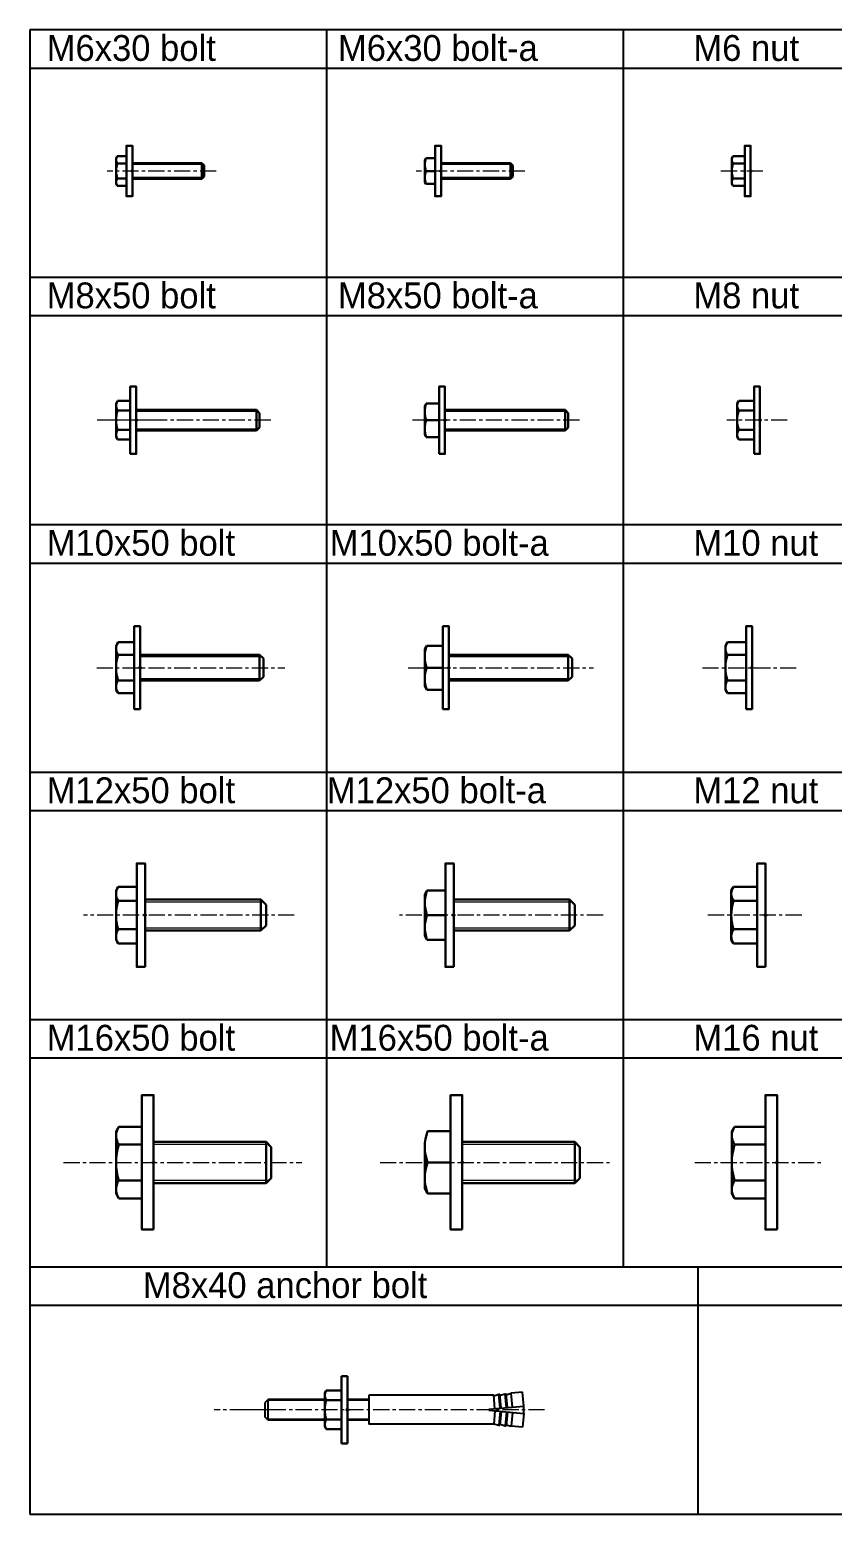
# Model space of a CAD drawing. Header units: millimetres. Extents: x 0 to 1806, y -17 to 574.
# Drawn here: x 0 to 310, y 0 to 574 of the extents above; entities that cross this region are included whole.
import ezdxf

# ---------------------------------------------------------------- set-up
doc = ezdxf.new("R2010")
doc.units = ezdxf.units.MM
doc.header["$LTSCALE"] = 5
doc.linetypes.add('CENTER', pattern=[2, 1.25, -0.25, 0.25, -0.25])
doc.layers.add('bolt', color=6, linetype='Continuous', lineweight=30)
doc.layers.add('bolt-1', color=3, linetype='Continuous', lineweight=9)
for name, color, linetype in [('note', 3, 'Continuous'), ('sunpou', 3, 'Continuous'), ('zuwaku', 7, 'Continuous')]:
    doc.layers.add(name, color=color, linetype=linetype)

# ---------------------------------------------------------------- blocks, each defined once
blk = doc.blocks.new('m6 b')
at = {"layer": 'bolt'}
for p, q in [((-6.3, 5.01), (-5.87, 5.79)), ((-5.87, 5.79), (-2.3, 5.79)), ((-6.3, 5.01), (-6.3, 0.01)), ((-6.3, -4.99), (-6.3, 0.01)), ((-5.87, 2.89), (-2.3, 2.89)), ((-2.3, -5.64), (-2.3, 5.64)), ((-2.3, 5.64), (-2.3, -5.64)), ((0, 3), (26.8, 3)), ((26.8, 3), (27.7, 2.1)), ((26.8, 3), (26.8, -3)), ((27.7, 2.1), (27.7, -2.1)), ((-6.3, -4.99), (-5.87, -5.76)), ((-5.87, -2.86), (-2.3, -2.86)), ((0, -3), (26.8, -3)), ((26.8, -3), (27.7, -2.1)), ((-5.87, -5.76), (-2.3, -5.76))]:
    blk.add_line(p, q, dxfattribs=at)
blk.add_lwpolyline([(-2.3, 0), (-2.3, 9.75), (0, 9.75), (0, -9.75), (-2.3, -9.75)], close=True, dxfattribs=at)
blk.add_circle((0, 0), 0.35, dxfattribs=at)
for centre, radius, start, end in [((-3.66, 4.34), 2.64, 146.72752, 213.27248), ((3.46, 0.01), 9.76, 162.86977, 197.13023), ((-3.66, -4.31), 2.64, 146.72942, 213.27058)]:
    blk.add_arc(centre, radius, start, end, dxfattribs=at)
at = {"layer": 'bolt-1', "color": 3, "linetype": 'CENTER'}
blk.add_line((32.41, 0), (-9.69, 0), dxfattribs=at)
at = {"layer": 'bolt-1', "color": 2}
for p, q in [((27.25, 2.55), (0, 2.55)), ((27.25, -2.55), (0, -2.55))]:
    blk.add_line(p, q, dxfattribs=at)
blk = doc.blocks.new('m6 n')
at = {"layer": 'bolt'}
for p, q in [((-7.3, 5), (-6.87, 5.77)), ((-6.87, 5.77), (-2.3, 5.77)), ((-7.3, 5), (-7.3, 0)), ((-7.3, -5), (-7.3, 0)), ((-6.87, 2.88), (-2.3, 2.88)), ((-2.3, 5.62), (-2.3, -5.65)), ((-2.3, -5.65), (-2.3, 5.62)), ((-7.3, -5), (-6.87, -5.77)), ((-6.87, -2.88), (-2.3, -2.88)), ((-6.87, -5.77), (-2.3, -5.77))]:
    blk.add_line(p, q, dxfattribs=at)
blk.add_lwpolyline([(-2.3, 0), (-2.3, 9.75), (0, 9.75), (0, -9.75), (-2.3, -9.75)], close=True, dxfattribs=at)
blk.add_circle((0, 0), 0.35, dxfattribs=at)
for centre, radius, start, end in [((-4.66, 4.32), 2.64, 146.72752, 213.27248), ((2.46, 0), 9.76, 162.86977, 197.13023), ((-4.66, -4.32), 2.64, 146.72942, 213.27058)]:
    blk.add_arc(centre, radius, start, end, dxfattribs=at)
at = {"layer": 'bolt-1', "color": 3, "linetype": 'CENTER'}
blk.add_line((4.78, 0), (-11.69, 0), dxfattribs=at)
blk = doc.blocks.new('m8 b')
at = {"layer": 'bolt'}
for p, q in [((-7.8, 6.5), (-7.22, 7.5)), ((-7.8, 5.62), (-7.8, 6.5)), ((-7.22, 7.5), (-2.3, 7.5)), ((-2.3, 7.5), (-2.3, -7.5)), ((-7.8, -5.63), (-7.8, 5.62)), ((-7.22, 3.75), (-2.3, 3.75)), ((0, 4), (46.5, 4)), ((46.5, 4), (47.7, 2.8)), ((46.5, 4), (46.5, -4)), ((47.7, 2.8), (47.7, -2.8)), ((-7.8, -5.63), (-7.8, -6.5)), ((-7.8, -5.63), (-7.8, -6.5)), ((-7.22, -3.75), (-2.3, -3.75)), ((0, -4), (46.5, -4)), ((46.5, -4), (47.7, -2.8)), ((-7.8, -6.5), (-7.22, -7.5)), ((-7.22, -7.5), (-2.3, -7.5))]:
    blk.add_line(p, q, dxfattribs=at)
blk.add_lwpolyline([(-2.3, -13), (0, -13), (0, 0), (0, 13), (-2.3, 13), (-2.3, 0)], close=True, dxfattribs=at)
blk.add_circle((0, 0), 0.35, dxfattribs=at)
for centre, radius, start, end in [((-4.47, 5.63), 3.33, 145.74681, 214.25319), ((4.69, 0), 12.49, 162.50768, 197.49232), ((-4.47, -5.63), 3.33, 145.74681, 214.25319)]:
    blk.add_arc(centre, radius, start, end, dxfattribs=at)
at = {"layer": 'bolt-1', "linetype": 'CENTER'}
blk.add_line((7.23, 0), (-15.1, 0), dxfattribs=at)
at = {"layer": 'bolt-1', "color": 3, "linetype": 'CENTER'}
blk.add_line((51.99, 0), (-13.49, 0), dxfattribs=at)
at = {"layer": 'bolt-1', "color": 2}
for p, q in [((47.1, 3.4), (0, 3.4)), ((47.1, -3.4), (0, -3.4))]:
    blk.add_line(p, q, dxfattribs=at)
blk = doc.blocks.new('m8 n')
at = {"layer": 'bolt'}
for p, q in [((-8.8, 6.5), (-8.22, 7.5)), ((-8.8, 5.62), (-8.8, 6.5)), ((-8.22, 7.5), (-2.3, 7.5)), ((-2.3, 7.5), (-2.3, -7.5)), ((-8.8, -5.63), (-8.8, 5.62)), ((-8.22, 3.75), (-2.3, 3.75)), ((-8.8, -5.63), (-8.8, -6.5)), ((-8.8, -5.63), (-8.8, -6.5)), ((-8.22, -3.75), (-2.3, -3.75)), ((-8.8, -6.5), (-8.22, -7.5)), ((-8.22, -7.5), (-2.3, -7.5))]:
    blk.add_line(p, q, dxfattribs=at)
blk.add_lwpolyline([(-2.3, -13), (0, -13), (0, 0), (0, 13), (-2.3, 13), (-2.3, 0)], close=True, dxfattribs=at)
blk.add_circle((0, 0), 0.35, dxfattribs=at)
for centre, radius, start, end in [((-5.47, 5.63), 3.33, 145.74681, 214.25319), ((3.69, 0), 12.49, 162.50768, 197.49232), ((-5.47, -5.63), 3.33, 145.74681, 214.25319)]:
    blk.add_arc(centre, radius, start, end, dxfattribs=at)
at = {"layer": 'bolt-1', "linetype": 'CENTER'}
blk.add_line((10.55, 0), (-12.77, 0), dxfattribs=at)
blk = doc.blocks.new('m10 b')
at = {"layer": 'bolt'}
for p, q in [((-9.3, 8.5), (-8.54, 9.81)), ((-9.3, 0), (-9.3, 8.5)), ((-2.3, 9.81), (-8.54, 9.81)), ((-2.3, 9.9), (-2.3, 0.1)), ((-9.3, 0), (-9.3, -8.5)), ((-8.54, 4.91), (-2.3, 4.91)), ((-2.3, -9.7), (-2.3, 0.1)), ((46.2, 5), (0, 5)), ((46.2, 5), (47.7, 3.5)), ((46.2, 5), (46.2, 0.06)), ((47.7, 3.5), (47.7, 0)), ((47.7, -3.5), (47.7, 0)), ((-8.54, -4.91), (-2.3, -4.91)), ((46.2, -5), (0, -5)), ((46.2, -5), (46.2, -0.06)), ((46.2, -5), (47.7, -3.5)), ((-9.3, -8.5), (-8.54, -9.81)), ((-2.3, -9.81), (-8.54, -9.81))]:
    blk.add_line(p, q, dxfattribs=at)
blk.add_lwpolyline([(-2.3, -16), (-2.3, 0), (-2.3, 16), (0, 16), (0, 0), (0, -16)], close=True, dxfattribs=at)
blk.add_circle((0, 0), 0.35, dxfattribs=at)
for centre, radius, start, end in [((-4.96, 7.36), 4.34, 145.61575, 214.38425), ((6.94, 0), 16.24, 162.41205, 197.58795), ((-4.96, -7.36), 4.34, 145.61575, 214.38425)]:
    blk.add_arc(centre, radius, start, end, dxfattribs=at)
at = {"layer": 'bolt-1', "linetype": 'CENTER'}
blk.add_line((-16.79, 0), (55.94, 0), dxfattribs=at)
at = {"layer": 'bolt-1', "color": 2}
for p, q in [((46.95, 4.25), (0, 4.25)), ((46.95, -4.25), (0, -4.25))]:
    blk.add_line(p, q, dxfattribs=at)
blk = doc.blocks.new('m10 n')
at = {"layer": 'bolt'}
for p, q in [((-10.3, 8.5), (-9.54, 9.81)), ((-10.3, 0), (-10.3, 8.5)), ((-2.3, 9.81), (-9.54, 9.81)), ((-2.3, 9.9), (-2.3, 0.1)), ((-10.3, 0), (-10.3, -8.5)), ((-9.54, 4.91), (-2.3, 4.91)), ((-2.3, -9.7), (-2.3, 0.1)), ((-9.54, -4.91), (-2.3, -4.91)), ((-10.3, -8.5), (-9.54, -9.81)), ((-2.3, -9.81), (-9.54, -9.81))]:
    blk.add_line(p, q, dxfattribs=at)
blk.add_lwpolyline([(-2.3, -16), (-2.3, 0), (-2.3, 16), (0, 16), (0, 0), (0, -16)], close=True, dxfattribs=at)
blk.add_circle((0, 0), 0.35, dxfattribs=at)
for centre, radius, start, end in [((-5.96, 7.36), 4.34, 145.61575, 214.38425), ((5.94, 0), 16.24, 162.41205, 197.58795), ((-5.96, -7.36), 4.34, 145.61575, 214.38425)]:
    blk.add_arc(centre, radius, start, end, dxfattribs=at)
at = {"layer": 'bolt-1', "linetype": 'CENTER'}
blk.add_line((-19.18, 0), (18.18, 0), dxfattribs=at)
blk = doc.blocks.new('m12 b')
at = {"layer": 'bolt'}
for p, q in [((-11.2, 9.5), (-10.35, 10.97)), ((-11.2, 8.21), (-11.2, 9.5)), ((-11.2, 8.21), (-11.2, -8.21)), ((-10.35, 10.97), (-3.2, 10.97)), ((-3.2, 10.95), (-3.2, -10.95)), ((44.8, 6), (0, 6)), ((44.8, 6), (44.8, -6)), ((44.8, 6), (46.8, 4)), ((-10.35, 5.48), (-3.2, 5.48)), ((46.8, 4), (46.8, -4)), ((-10.35, -5.48), (-3.2, -5.48)), ((-10.35, -5.48), (-3.2, -5.48)), ((44.8, -6), (46.8, -4)), ((-11.2, -8.21), (-11.2, -9.5)), ((-11.2, -8.21), (-11.2, -9.5)), ((-11.2, -9.5), (-10.35, -10.97)), ((-10.35, -10.97), (-3.2, -10.97)), ((44.8, -6), (0, -6))]:
    blk.add_line(p, q, dxfattribs=at)
at = {"layer": 'bolt', "color": 6}
blk.add_lwpolyline([(0, -20), (0, 0), (0, 20), (-3.2, 20), (-3.2, 0), (-3.2, -20)], close=True, dxfattribs=at)
at = {"layer": 'bolt'}
blk.add_circle((0, 0), 0.35, dxfattribs=at)
for centre, radius, start, end in [((-6.34, 8.23), 4.86, 145.61575, 214.38425), ((6.95, 0), 18.15, 162.41204, 197.58796), ((-6.34, -8.23), 4.86, 145.61575, 214.38425)]:
    blk.add_arc(centre, radius, start, end, dxfattribs=at)
at = {"layer": 'bolt-1', "color": 3, "linetype": 'CENTER'}
blk.add_line((57.71, 0), (-23.77, 0), dxfattribs=at)
at = {"layer": 'bolt-1', "color": 2}
for p, q in [((45.8, 5), (0, 5)), ((45.8, -5), (0, -5))]:
    blk.add_line(p, q, dxfattribs=at)
blk = doc.blocks.new('m12 n')
at = {"layer": 'bolt'}
for p, q in [((-13.2, 9.5), (-12.35, 10.97)), ((-13.2, 8.21), (-13.2, 9.5)), ((-13.2, 8.21), (-13.2, -8.21)), ((-12.35, 10.97), (-3.2, 10.97)), ((-3.2, 10.95), (-3.2, -10.95)), ((-12.35, 5.48), (-3.2, 5.48)), ((-12.35, -5.48), (-3.2, -5.48)), ((-12.35, -5.48), (-3.2, -5.48)), ((-13.2, -8.21), (-13.2, -9.5)), ((-13.2, -8.21), (-13.2, -9.5)), ((-13.2, -9.5), (-12.35, -10.97)), ((-12.35, -10.97), (-3.2, -10.97))]:
    blk.add_line(p, q, dxfattribs=at)
at = {"layer": 'bolt', "color": 6}
blk.add_lwpolyline([(0, -20), (0, 0), (0, 20), (-3.2, 20), (-3.2, 0), (-3.2, -20)], close=True, dxfattribs=at)
at = {"layer": 'bolt'}
blk.add_circle((0, 0), 0.35, dxfattribs=at)
for centre, radius, start, end in [((-8.34, 8.23), 4.86, 145.61575, 214.38425), ((4.95, 0), 18.15, 162.41204, 197.58796), ((-8.34, -8.23), 4.86, 145.61575, 214.38425)]:
    blk.add_arc(centre, radius, start, end, dxfattribs=at)
at = {"layer": 'bolt-1', "color": 3, "linetype": 'CENTER'}
blk.add_line((14.01, 0), (-22.29, 0), dxfattribs=at)
blk = doc.blocks.new('m16 b')
at = {"layer": 'bolt'}
for p, q in [((-14.5, 11.92), (-13.43, 13.78)), ((-14.5, -0.08), (-14.5, 11.92)), ((-13.43, 13.78), (-4.5, 13.78)), ((-4.5, 13.85), (-4.5, -13.85)), ((-13.43, 6.85), (-4.5, 6.85)), ((0, 7.92), (43.5, 7.92)), ((0, 7.92), (0, -21.01)), ((43.5, 7.92), (43.5, -8.08)), ((43.5, 7.92), (45.5, 5.92)), ((45.5, 5.92), (45.5, -0.08)), ((-14.5, -0.08), (-14.5, -12.08)), ((45.5, -6.08), (45.5, -0.08)), ((-13.43, -7), (-4.5, -7)), ((0, -8.08), (43.5, -8.08)), ((43.5, -8.08), (45.5, -6.08)), ((-14.5, -12.08), (-13.43, -13.93)), ((-13.43, -13.93), (-4.5, -13.93))]:
    blk.add_line(p, q, dxfattribs=at)
blk.add_lwpolyline([(0, -26), (-4.5, -26), (-4.5, 0), (-4.5, 26), (0, 26), (0, 0)], close=True, dxfattribs=at)
blk.add_circle((0, 0), 0.35, dxfattribs=at)
for centre, radius, start, end in [((-8.37, 10.32), 6.13, 145.61575, 214.38425), ((8.43, -0.08), 22.93, 162.41205, 197.58795), ((-8.37, -10.47), 6.13, 145.61575, 214.38425)]:
    blk.add_arc(centre, radius, start, end, dxfattribs=at)
at = {"layer": 'bolt-1', "color": 2}
for p, q in [((44.5, 6.92), (0, 6.92)), ((44.5, -7.08), (0, -7.08))]:
    blk.add_line(p, q, dxfattribs=at)
at = {"layer": 'bolt-1', "color": 3, "linetype": 'CENTER'}
blk.add_line((-34.8, -0.08), (57.33, -0.08), dxfattribs=at)
blk = doc.blocks.new('m16 n')
at = {"layer": 'bolt'}
for p, q in [((-17.5, 11.92), (-16.43, 13.78)), ((-17.5, -0.08), (-17.5, 11.92)), ((-16.43, 13.78), (-4.5, 13.78)), ((-4.5, 13.85), (-4.5, -13.85)), ((-16.43, 6.85), (-4.5, 6.85)), ((-17.5, -0.08), (-17.5, -12.08)), ((-16.43, -7), (-4.5, -7)), ((-17.5, -12.08), (-16.43, -13.93)), ((-16.43, -13.93), (-4.5, -13.93))]:
    blk.add_line(p, q, dxfattribs=at)
blk.add_lwpolyline([(0, -26), (-4.5, -26), (-4.5, 0), (-4.5, 26), (0, 26), (0, 0)], close=True, dxfattribs=at)
blk.add_circle((0, -0.08), 0.35, dxfattribs=at)
for centre, radius, start, end in [((-11.37, 10.32), 6.13, 145.61575, 214.38425), ((5.43, -0.08), 22.93, 162.41205, 197.58795), ((-11.37, -10.47), 6.13, 145.61575, 214.38425)]:
    blk.add_arc(centre, radius, start, end, dxfattribs=at)
at = {"layer": 'bolt-1', "color": 3, "linetype": 'CENTER'}
blk.add_line((-31.84, -0.08), (17.19, -0.08), dxfattribs=at)
blk = doc.blocks.new('m6 ba')
at = {"layer": 'bolt'}
for p, q in [((-5.87, 5), (-6.3, 4.25)), ((-6.3, 4.25), (-6.3, 0)), ((-6.3, -4.25), (-6.3, 0)), ((-5.87, 5), (-2.3, 5)), ((-2.3, 0), (-5.87, 0)), ((-2.3, 5), (-2.3, -5)), ((0, 3), (26.8, 3)), ((26.8, 3), (27.7, 2.1)), ((26.8, 3), (26.8, -3)), ((27.7, 2.1), (27.7, -2.1)), ((-5.87, -5), (-6.3, -4.25)), ((-2.3, -5), (-5.87, -5)), ((0, -3), (26.8, -3)), ((26.8, -3), (27.7, -2.1))]:
    blk.add_line(p, q, dxfattribs=at)
blk.add_lwpolyline([(-2.3, 0), (-2.3, 9.75), (0, 9.75), (0, -9.75), (-2.3, -9.75)], close=True, dxfattribs=at)
blk.add_circle((0, 0), 0.35, dxfattribs=at)
for centre in [(1.13, 2.5), (1.13, -2.5)]:
    blk.add_arc(centre, 7.43, 160.34714, 199.65286, dxfattribs=at)
at = {"layer": 'bolt-1', "color": 3, "linetype": 'CENTER'}
blk.add_line((32.41, 0), (-9.69, 0), dxfattribs=at)
at = {"layer": 'bolt-1', "color": 2}
for p, q in [((27.25, 2.55), (0, 2.55)), ((27.25, -2.55), (0, -2.55))]:
    blk.add_line(p, q, dxfattribs=at)
blk = doc.blocks.new('m8 ba')
at = {"layer": 'bolt'}
for p, q in [((-7.22, 6.5), (-7.8, 5.5)), ((-7.22, 6.5), (-2.3, 6.5)), ((-2.3, 7.5), (-2.3, -7.5)), ((-2.3, 6.5), (-2.3, -6.5)), ((-7.8, -5.5), (-7.8, 5.5)), ((-7.22, 0), (-2.3, 0)), ((0, 4), (46.5, 4)), ((46.5, 4), (47.7, 2.8)), ((46.5, 4), (46.5, -4)), ((47.7, 2.8), (47.7, -2.8)), ((-7.22, -6.5), (-7.8, -5.5)), ((0, -4), (46.5, -4)), ((46.5, -4), (47.7, -2.8)), ((-2.3, -6.5), (-7.22, -6.5))]:
    blk.add_line(p, q, dxfattribs=at)
blk.add_lwpolyline([(-2.3, -13), (0, -13), (0, 0), (0, 13), (-2.3, 13), (-2.3, 0)], close=True, dxfattribs=at)
blk.add_circle((0, 0), 0.35, dxfattribs=at)
blk.add_circle((0, 0), 0.35, dxfattribs=at)
for centre in [(1.64, 3.25), (1.64, -3.25)]:
    blk.add_arc(centre, 9.44, 159.85342, 200.14658, dxfattribs=at)
at = {"layer": 'bolt-1', "color": 3, "linetype": 'CENTER'}
blk.add_line((51.99, 0), (-12.49, 0), dxfattribs=at)
at = {"layer": 'bolt-1', "color": 2}
for p, q in [((47.1, 3.4), (0, 3.4)), ((47.1, -3.4), (0, -3.4))]:
    blk.add_line(p, q, dxfattribs=at)
blk = doc.blocks.new('m10 ba')
at = {"layer": 'bolt'}
for p, q in [((-8.54, 8.5), (-9.3, 7.19)), ((-9.3, 7.19), (-9.3, -7.19)), ((-2.3, 8.5), (-8.54, 8.5)), ((-2.3, -8.5), (-2.3, 8.5)), ((-8.54, 0), (-2.3, 0)), ((46.2, 5), (0, 5)), ((46.2, 5), (47.7, 3.5)), ((46.2, 5), (46.2, 0.06)), ((47.7, 3.5), (47.7, 0)), ((47.7, -3.5), (47.7, 0)), ((46.2, -5), (0, -5)), ((46.2, -5), (46.2, -0.06)), ((46.2, -5), (47.7, -3.5)), ((-8.54, -8.5), (-9.3, -7.19)), ((-8.54, -8.5), (-2.3, -8.5))]:
    blk.add_line(p, q, dxfattribs=at)
blk.add_lwpolyline([(-2.3, -16), (-2.3, 0), (-2.3, 16), (0, 16), (0, 0), (0, -16)], close=True, dxfattribs=at)
blk.add_circle((0, 0), 0.35, dxfattribs=at)
blk.add_circle((0, 0), 0.35, dxfattribs=at)
for centre in [(2.98, 4.25), (2.98, -4.25)]:
    blk.add_arc(centre, 12.28, 159.74384, 200.25616, dxfattribs=at)
at = {"layer": 'bolt-1', "linetype": 'CENTER'}
blk.add_line((-15.79, 0), (55.94, 0), dxfattribs=at)
at = {"layer": 'bolt-1', "color": 2}
for p, q in [((46.95, 4.25), (0, 4.25)), ((46.95, -4.25), (0, -4.25))]:
    blk.add_line(p, q, dxfattribs=at)
blk = doc.blocks.new('m12 ba')
at = {"layer": 'bolt'}
for p, q in [((-10.35, 9.5), (-11.2, 8.03)), ((-11.2, -8.03), (-11.2, 8.03)), ((-10.35, 9.5), (-3.2, 9.5)), ((-3.2, 9.5), (-3.2, -9.5)), ((44.8, 6), (0, 6)), ((44.8, 6), (46.8, 4)), ((44.8, 6), (44.8, -6)), ((-10.35, 0), (-3.2, 0)), ((46.8, 4), (46.8, -4)), ((44.8, -6), (46.8, -4)), ((-10.35, -9.5), (-11.2, -8.03)), ((-3.2, -9.5), (-10.35, -9.5)), ((44.8, -6), (0, -6))]:
    blk.add_line(p, q, dxfattribs=at)
at = {"layer": 'bolt', "color": 6}
blk.add_lwpolyline([(0, -20), (0, 0), (0, 20), (-3.2, 20), (-3.2, 0), (-3.2, -20)], close=True, dxfattribs=at)
at = {"layer": 'bolt'}
blk.add_circle((0, 0), 0.35, dxfattribs=at)
for centre in [(2.52, 4.75), (2.52, -4.75)]:
    blk.add_arc(centre, 13.72, 159.74384, 200.25616, dxfattribs=at)
at = {"layer": 'bolt-1', "color": 3, "linetype": 'CENTER'}
blk.add_line((57.71, 0), (-21.77, 0), dxfattribs=at)
at = {"layer": 'bolt-1', "color": 2}
for p, q in [((45.8, 5), (0, 5)), ((45.8, -5), (0, -5))]:
    blk.add_line(p, q, dxfattribs=at)
blk = doc.blocks.new('m16 ba')
at = {"layer": 'bolt'}
for p, q in [((0, 7.92), (43.5, 7.92)), ((43.5, 7.92), (45.5, 5.92)), ((43.5, 7.92), (43.5, -8.08)), ((45.5, 5.92), (45.5, -0.08)), ((-13.43, 0), (-4.5, 0)), ((45.5, -6.08), (45.5, -0.08)), ((0, -8.08), (43.5, -8.08)), ((43.5, -8.08), (45.5, -6.08))]:
    blk.add_line(p, q, dxfattribs=at)
blk.add_lwpolyline([(0, -26), (-4.5, -26), (-4.5, 0), (-4.5, 26), (0, 26), (0, 0)], close=True, dxfattribs=at)
blk.add_lwpolyline([(-13.43, 12), (-4.5, 12), (-4.5, -12), (-13.43, -12), (-14.5, -10.14), (-14.5, 6)], dxfattribs=at)
blk.add_circle((0, 0), 0.35, dxfattribs=at)
for centre in [(2.83, 6), (2.83, -6)]:
    blk.add_arc(centre, 17.33, 159.74384, 200.25616, dxfattribs=at)
at = {"layer": 'bolt-1', "color": 2}
for p, q in [((44.5, 6.92), (0, 6.92)), ((44.5, -7.08), (0, -7.08))]:
    blk.add_line(p, q, dxfattribs=at)
at = {"layer": 'bolt-1', "color": 3, "linetype": 'CENTER'}
blk.add_line((-31.8, 0), (57.33, 0), dxfattribs=at)
blk = doc.blocks.new('M8x40 ar')
at = {"layer": 'bolt'}
for p, q in [((-2.3, 13), (-2.3, 0)), ((0, 13), (-2.3, 13)), ((0, 0), (0, 13)), ((-8.8, 6.5), (-8.22, 7.5)), ((-8.8, 5.62), (-8.8, 6.5)), ((-8.22, 7.5), (-2.3, 7.5)), ((-2.3, 7.5), (-2.3, -7.5)), ((-8.8, -5.63), (-8.8, 5.62)), ((-8.22, 3.75), (-2.3, 3.75)), ((-2.3, -13), (-2.3, 0)), ((0, 0), (0, -13)), ((-8.8, -5.63), (-8.8, -6.5)), ((-8.8, -5.63), (-8.8, -6.5)), ((-8.22, -3.75), (-2.3, -3.75)), ((-8.8, -6.5), (-8.22, -7.5)), ((-8.22, -7.5), (-2.3, -7.5)), ((0, -13), (-2.3, -13))]:
    blk.add_line(p, q, dxfattribs=at)
blk.add_circle((0, 0), 0.35, dxfattribs=at)
for centre, radius, start, end in [((-5.47, 5.63), 3.33, 145.74681, 214.25319), ((3.69, 0), 12.49, 162.50768, 197.49232), ((-5.47, -5.63), 3.33, 145.74681, 214.25319)]:
    blk.add_arc(centre, radius, start, end, dxfattribs=at)
at = {"layer": 'bolt-1', "linetype": 'CENTER'}
blk.add_line((-29.25, 0), (-51.57, 0), dxfattribs=at)
at = {"layer": 'bolt-1', "color": 3, "linetype": 'CENTER'}
blk.add_line((76.2, 0), (-39.8, 0), dxfattribs=at)
at = {"layer": 'bolt-1', "color": 2, "linetype": 'Continuous'}
for p, q in [((-8.8, 3.6), (-31, 3.6)), ((8.2, 3.6), (0, 3.6)), ((-8.8, -3.6), (-31, -3.6)), ((8.2, -3.6), (0, -3.6))]:
    blk.add_line(p, q, dxfattribs=at)
at = {"layer": 'sunpou', "color": 6, "linetype": 'Continuous'}
for p, q in [((56.61, 5.39), (58.56, 5.97)), ((58.56, 5.97), (58.96, 6)), ((59.04, 0.59), (58.56, 5.97)), ((59.43, 0.62), (58.96, 6)), ((59, 5.6), (60.96, 6.18)), ((60.96, 6.18), (61.35, 6.21)), ((61.43, 0.8), (60.96, 6.18)), ((61.82, 0.83), (61.35, 6.21)), ((61.39, 5.81), (63.35, 6.39)), ((67.73, 6.77), (63.35, 6.39)), ((63.82, 1.01), (63.35, 6.39)), ((68.2, 1.39), (67.73, 6.77)), ((-30.6, 4), (-31.8, 2.8)), ((-31.8, -2.8), (-31.8, 2.8)), ((-8.8, 4), (-30.6, 4)), ((-30.6, -4), (-30.6, 4)), ((8.2, 4), (0, 4)), ((56.59, 5.6), (8.2, 5.6)), ((8.2, 5.6), (8.2, -5.6)), ((54.6, 0.2), (68.2, 1.39)), ((54.6, -0.2), (54.6, 0.2)), ((57.04, 0.41), (56.59, 5.6)), ((68.2, -1.39), (68.2, 1.39)), ((-30.6, -4), (-31.8, -2.8)), ((-8.8, -4), (-30.6, -4)), ((8.2, -4), (0, -4)), ((56.59, -5.6), (8.2, -5.6)), ((54.6, -0.2), (68.2, -1.39)), ((57.04, -0.41), (56.59, -5.6)), ((56.61, -5.39), (58.56, -5.97)), ((59.04, -0.59), (58.56, -5.97)), ((59.43, -0.62), (58.96, -6)), ((59, -5.6), (60.96, -6.18)), ((61.43, -0.8), (60.96, -6.18)), ((61.82, -0.83), (61.35, -6.21)), ((63.82, -1.01), (63.35, -6.39)), ((68.2, -1.39), (67.73, -6.77)), ((58.56, -5.97), (58.96, -6)), ((60.96, -6.18), (61.35, -6.21)), ((61.39, -5.81), (63.35, -6.39)), ((67.73, -6.77), (63.35, -6.39))]:
    blk.add_line(p, q, dxfattribs=at)

msp = doc.modelspace()

# ---------------------------------------------------------------- linework, layer by layer
at = {"layer": 'zuwaku', "color": 7}
for p, q in [((1806.29, 574), (0, 574)), ((0, 574), (0, 0)), ((114.71, 574), (114.71, 95.67)), ((1806.29, 559), (0, 559)), ((1806.29, 463.33), (0, 463.33)), ((1806.29, 367.67), (0, 367.67)), ((1806.29, 272), (0, 272)), ((1806.29, 176.33), (0, 176.33)), ((1806.29, 80.67), (0, 80.67)), ((0, 0), (1806.29, 0))]:
    msp.add_line(p, q, dxfattribs=at)
at = {"layer": 'zuwaku'}
for p, q in [((229.43, 574), (229.43, 95.67)), ((0, 478.33), (1806.29, 478.33)), ((0, 382.67), (1806.29, 382.67)), ((0, 287), (1806.29, 287)), ((0, 191.33), (1806.29, 191.33)), ((0, 95.67), (1806.29, 95.67)), ((258.42, 0), (258.42, 95.67))]:
    msp.add_line(p, q, dxfattribs=at)
for p in [(229.43, 574), (114.71, 478.33), (114.71, 382.67), (114.71, 287), (114.71, 191.33), (114.71, 95.67)]:
    msp.add_point(p, dxfattribs=at)

# ---------------------------------------------------------------- block references
at = {"layer": 'bolt'}
for name, p in [('m6 b', (39.7, 519.36)), ('m6 ba', (159.07, 519.36)), ('m6 n', (278.76, 519.36)), ('m8 b', (41.2, 423)), ('m8 ba', (160.57, 423)), ('m8 n', (282.38, 423)), ('m10 b', (42.7, 327.33)), ('m10 ba', (162.07, 327.33)), ('m10 n', (279.31, 327.33)), ('m12 b', (44.6, 231.67)), ('m12 ba', (163.97, 231.67)), ('m12 n', (284.49, 231.67)), ('m16 b', (47.9, 136.08)), ('m16 ba', (167.27, 136.08)), ('m16 n', (288.98, 136.08)), ('M8x40 ar', (122.87, 40.42))]:
    msp.add_blockref(name, p, dxfattribs=at)

# ---------------------------------------------------------------- texts
at = {"layer": 'note'}
for s, p in [('M6x30 bolt', (6.57, 561.93)), ('M6x30 bolt-a', (119.18, 561.93)), ('M6 nut', (256.61, 561.93)), ('M8x50 bolt', (6.57, 466.26)), ('M8x50 bolt-a', (119.18, 466.26)), ('M8 nut', (256.61, 466.26)), ('M10x50 bolt', (6.57, 370.6)), ('M10x50 bolt-a', (115.99, 370.6)), ('M10 nut', (256.61, 370.6)), ('M12x50 bolt', (6.57, 274.93)), ('M12x50 bolt-a', (114.89, 274.93)), ('M12 nut', (256.61, 274.93)), ('M16x50 bolt', (6.57, 179.26)), ('M16x50 bolt-a', (115.97, 179.26)), ('M16 nut', (256.61, 179.26)), ('M8x40 anchor bolt', (43.74, 83.6))]:
    msp.add_text(s, height=10, dxfattribs=at).set_placement(p)

doc.saveas('drawing.dxf')
